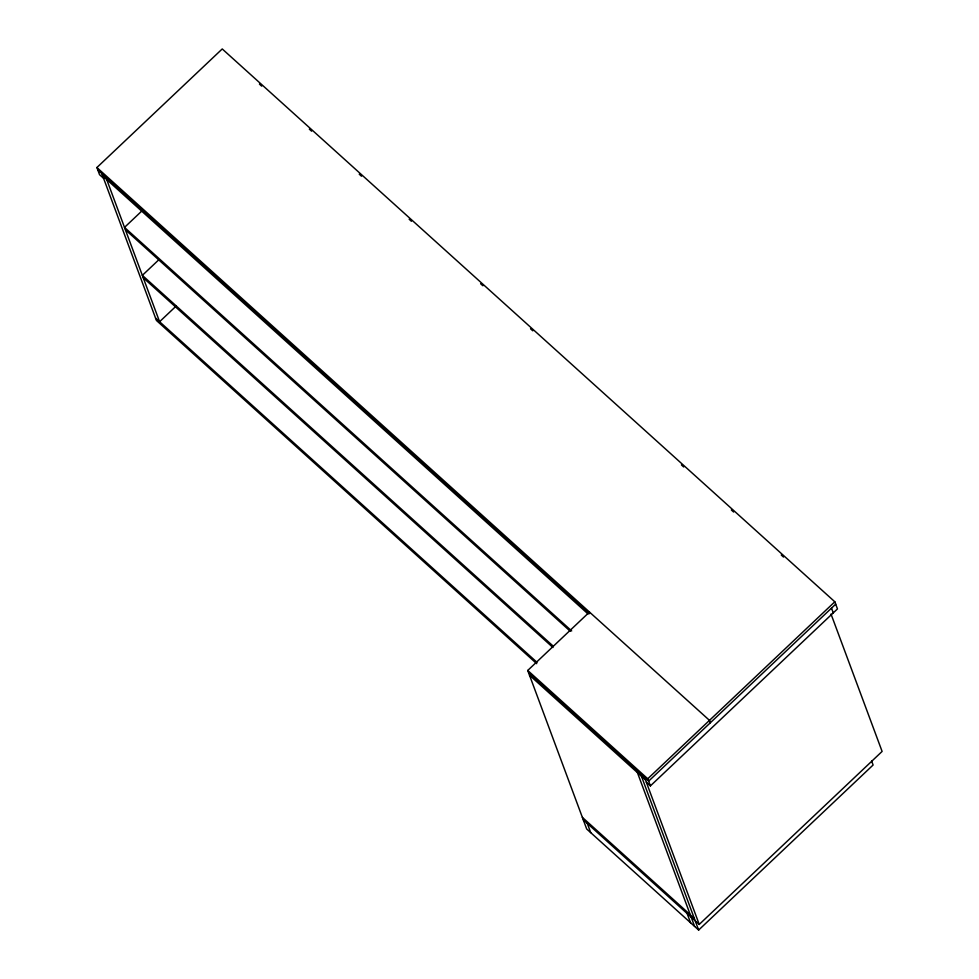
<?xml version="1.0" encoding="UTF-8"?>
<svg xmlns="http://www.w3.org/2000/svg" width="979" height="979" viewBox="0 0 979 979"><rect width="100%" height="100%" fill="white"/><g stroke="black" fill="none" stroke-linecap="round" stroke-linejoin="round"><path stroke-width="1.47" d="M103.578 178.3L99.54 174.666L96.897 167.531L222.233 48.95L834.818 601.779L837.473 608.914L650.399 785.904L646.373 782.258M142.163 210.693L124.504 227.397L571.675 630.941M158.892 259.704L142.347 275.356L553.196 646.128M176.134 306.084L159.589 321.736L106.723 179.561M871.628 761.05L873.097 765.015L698.651 930.05L586.702 829.017L527.73 670.456L589.468 612.059M650.399 785.904L647.743 778.77L834.818 601.779M835.711 604.153L648.624 781.144L528.623 672.842M583.264 819.766L699.239 924.433L882.103 751.431L831.012 614.041M259.423 84.084L261.687 86.14M309.327 129.13L311.603 131.186M359.244 174.176L361.52 176.232M409.161 219.223L411.425 221.278M480.628 283.726L482.904 285.77M530.545 328.773L532.809 330.816M681.421 464.927L683.697 466.971M731.337 509.973L733.601 512.017M781.254 555.02L783.518 557.063M96.897 167.531L709.481 720.36L710.362 722.735M97.778 169.905L589.517 613.674M102.685 175.926L588.122 614.004M125.398 229.771L570.292 631.271M143.228 277.73L552.939 647.486M155.563 318.102L536.981 662.306M536.725 663.664L156.444 320.476L101.804 173.54M527.73 670.456L647.743 778.77M529.504 675.216L645.479 779.884M582.383 817.392L694.331 918.424M831.501 608.143L833.264 612.903M644.598 777.51L699.239 924.433M641.453 776.249L698.651 930.05M637.427 772.615L690.293 914.79M691.186 917.164L694.625 926.415M687.148 913.529L690.587 922.781M587.29 823.412L590.729 832.664"/></g></svg>
